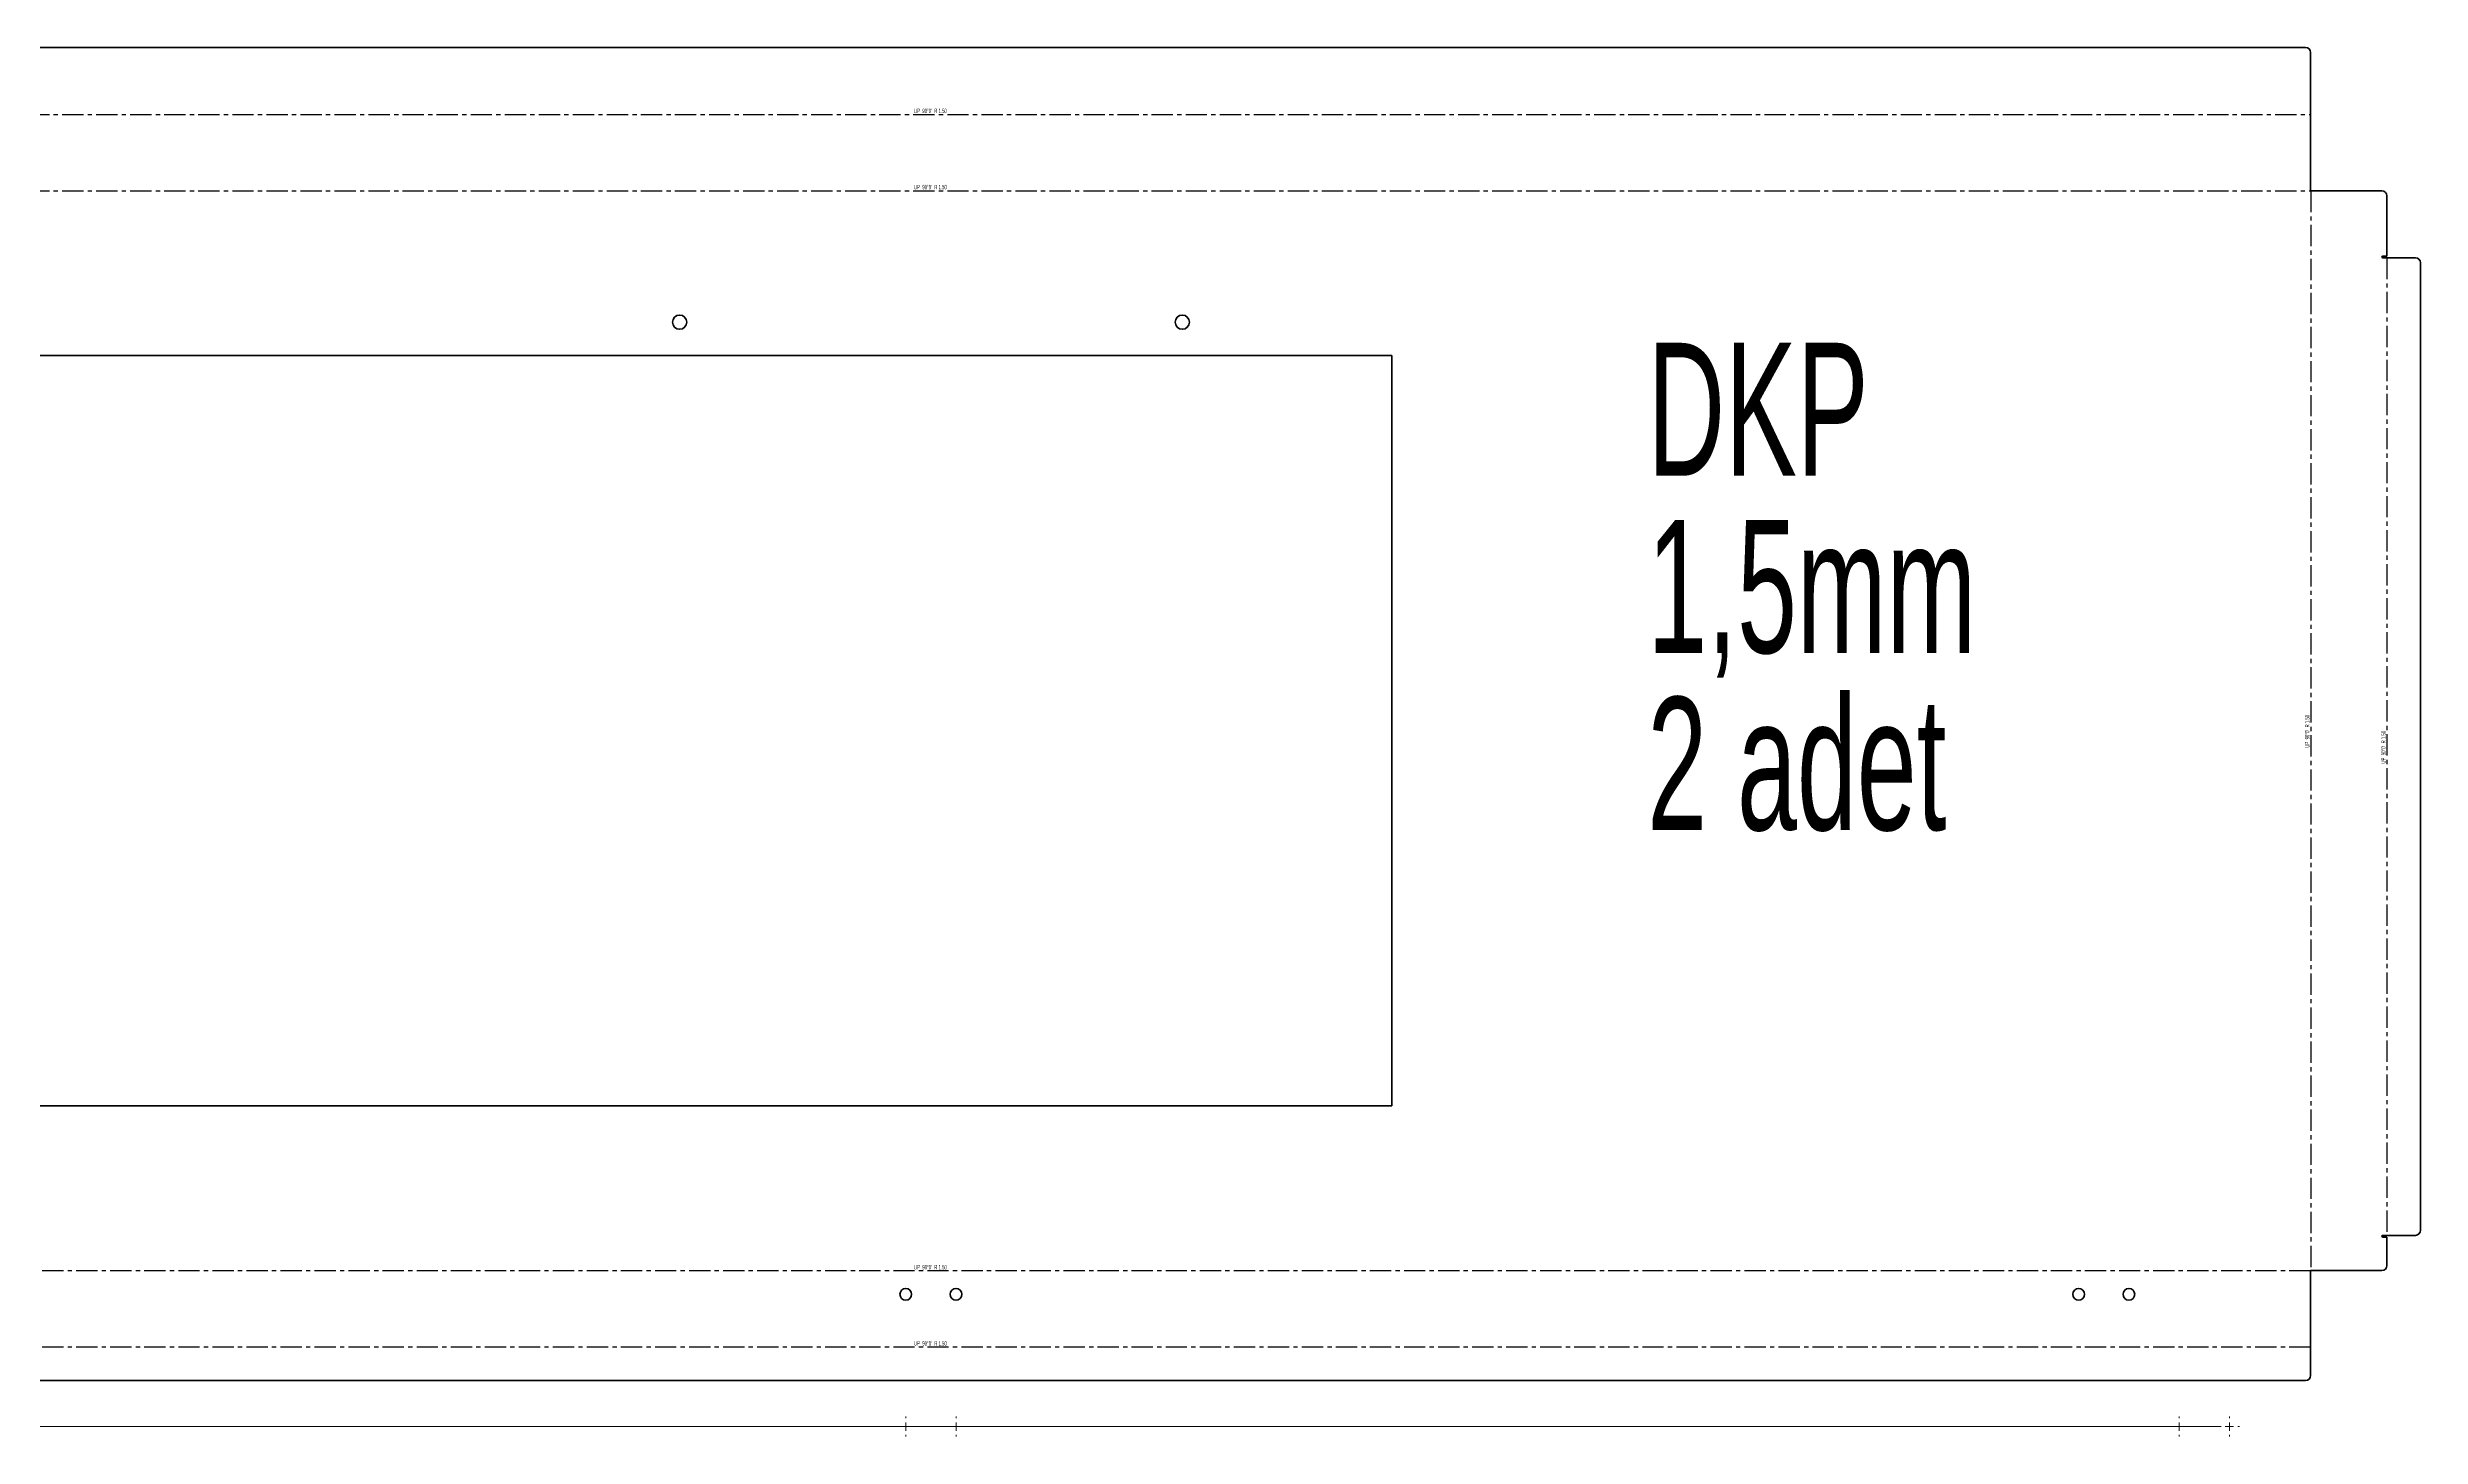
# Model space of a CAD drawing. Header units: millimetres. Extents: x -2050 to 1683, y -476 to 2391.
# Drawn here: x -359 to 1057, y -476 to 353 of the extents above; entities that cross this region are included whole.
import ezdxf

# ---------------------------------------------------------------- set-up
doc = ezdxf.new("R2010")
doc.units = ezdxf.units.MM
doc.linetypes.add('CENTERX2', pattern=[20.32, 12.7, -2.54, 2.54, -2.54])
doc.styles.add('SLDTEXTSTYLE0', font='TXT', dxfattribs={"width": 0.605})
doc.styles.add('SLDTEXTSTYLE1', font='TXT', dxfattribs={"width": 0.574118})

# ---------------------------------------------------------------- blocks, each defined once
blk = doc.blocks.new('SW_NOTE_0')
at = {"color": 0, "linetype": 'Continuous', "lineweight": 0, "char_height": 79.38, "attachment_point": 1, "style": 'SLDTEXTSTYLE0'}
for s, insert in [('DKP', (0, 102.3)), ('1,5mm', (0, -3.5)), ('2 adet', (0, -109.3))]:
    blk.add_mtext(s, dxfattribs=dict(at, insert=insert))
blk = doc.blocks.new('SW_CENTERMARKSYMBOL_0')
at = {"color": 0, "linetype": 'Continuous', "lineweight": 18}
for p, q in [((-755, 0), (-5, 0)), ((0, 0), (-2.5, 0)), ((0, 5), (0, 6)), ((0, 0), (0, 2.5)), ((0, 0), (0, -2.5)), ((0, 0), (2.5, 0)), ((5, 0), (755, 0)), ((760, 0), (757.5, 0)), ((760, 5), (760, 6)), ((760, 0), (760, 2.5)), ((760, 0), (760, -2.5)), ((760, 0), (762.5, 0)), ((765, 0), (766, 0)), ((0, -5), (0, -6)), ((760, -5), (760, -6))]:
    blk.add_line(p, q, dxfattribs=at)
blk = doc.blocks.new('SW_CENTERMARKSYMBOL_1')
at = {"color": 0, "linetype": 'Continuous', "lineweight": 18}
for p, q in [((-755, 0), (-5, 0)), ((0, 0), (-2.5, 0)), ((0, 5), (0, 6)), ((0, 0), (0, 2.5)), ((0, 0), (0, -2.5)), ((0, 0), (2.5, 0)), ((5, 0), (755, 0)), ((760, 0), (757.5, 0)), ((760, 5), (760, 6)), ((760, 0), (760, 2.5)), ((760, 0), (760, -2.5)), ((760, 0), (762.5, 0)), ((765, 0), (766, 0)), ((0, -5), (0, -6)), ((760, -5), (760, -6))]:
    blk.add_line(p, q, dxfattribs=at)

msp = doc.modelspace()

# ---------------------------------------------------------------- linework, layer by layer
at = {"color": 7, "linetype": 'Continuous', "lineweight": 35}
for p, q in [((-652, 353.1), (988.7, 353.1)), ((991.7, 350.1), (991.7, 267.4)), ((991.7, 267.4), (1034.3, 267.4)), ((1037.3, 264.4), (1037.3, 228.4)), ((1037.3, 228.4), (1034.8, 228.4)), ((1054.3, 227.4), (1034.8, 227.4)), ((1057.3, -353.3), (1057.3, 224.4)), ((-456.7, 169), (443.3, 169)), ((443.3, 169), (443.3, -279)), ((443.3, -279), (-456.7, -279)), ((1034.8, -356.3), (1054.3, -356.3)), ((1034.8, -357.3), (1037.3, -357.3)), ((1037.3, -357.3), (1037.3, -374.3)), ((991.7, -377.3), (1034.3, -377.3)), ((991.7, -377.3), (991.7, -440)), ((988.7, -443), (-652, -443))]:
    msp.add_line(p, q, dxfattribs=at)
at = {"color": 7, "linetype": 'CENTERX2'}
for p, q in [((-655, 313.1), (991.7, 313.1)), ((-655, 267.5), (991.7, 267.5)), ((991.8, 267.4), (991.8, -377.3)), ((1037.3, 227.4), (1037.3, -356.3)), ((991.7, -377.5), (-655, -377.5)), ((991.7, -423), (-655, -423))]:
    msp.add_line(p, q, dxfattribs=at)
at = {"color": 7, "linetype": 'Continuous', "lineweight": 35}
for centre, radius in [((18.3, 189), 4.25), ((318.3, 189), 4.25), ((153.3, -391.5), 3.5), ((183.3, -391.5), 3.5), ((853.3, -391.5), 3.5), ((883.3, -391.5), 3.5)]:
    msp.add_circle(centre, radius, dxfattribs=at)
for centre, radius, start, end in [((988.7, 350.1), 3, 0, 90), ((1034.3, 264.4), 3, 0, 90), ((1034.8, 227.9), 0.5, 90, 270), ((1054.3, 224.4), 3, 0, 90), ((1054.3, -353.3), 3, 270, 360), ((1034.8, -356.8), 0.5, 90, 270), ((1034.3, -374.3), 3, 270, 0), ((988.7, -440), 3, 270, 0)]:
    msp.add_arc(centre, radius, start, end, dxfattribs=at)

# ---------------------------------------------------------------- block references
at = {"color": 7, "linetype": 'Continuous', "lineweight": 0}
msp.add_blockref('SW_NOTE_0', (595.9, 74.4), dxfattribs=at)
at = {"color": 7, "linetype": 'Continuous', "lineweight": 18}
for name, p in [('SW_CENTERMARKSYMBOL_0', (153.3, -470.5)), ('SW_CENTERMARKSYMBOL_1', (183.3, -470.5))]:
    msp.add_blockref(name, p, dxfattribs=at)

# ---------------------------------------------------------------- texts
at = {"color": 7, "linetype": 'Continuous', "lineweight": 18, "char_height": 2.646, "attachment_point": 2, "style": 'SLDTEXTSTYLE1'}
for insert in [(168, 316.5), (168, 271), (168, -374), (168, -419.5)]:
    msp.add_mtext("UP  90°0'  R 1.50", dxfattribs=dict(at, insert=insert))
at = {"color": 7, "linetype": 'Continuous', "lineweight": 18, "char_height": 2.646, "attachment_point": 2, "rotation": 90, "style": 'SLDTEXTSTYLE1'}
for insert in [(988.4, -55.3), (1033.9, -64.8)]:
    msp.add_mtext("UP  90°0'  R 1.50", dxfattribs=dict(at, insert=insert))

doc.saveas('drawing.dxf')
